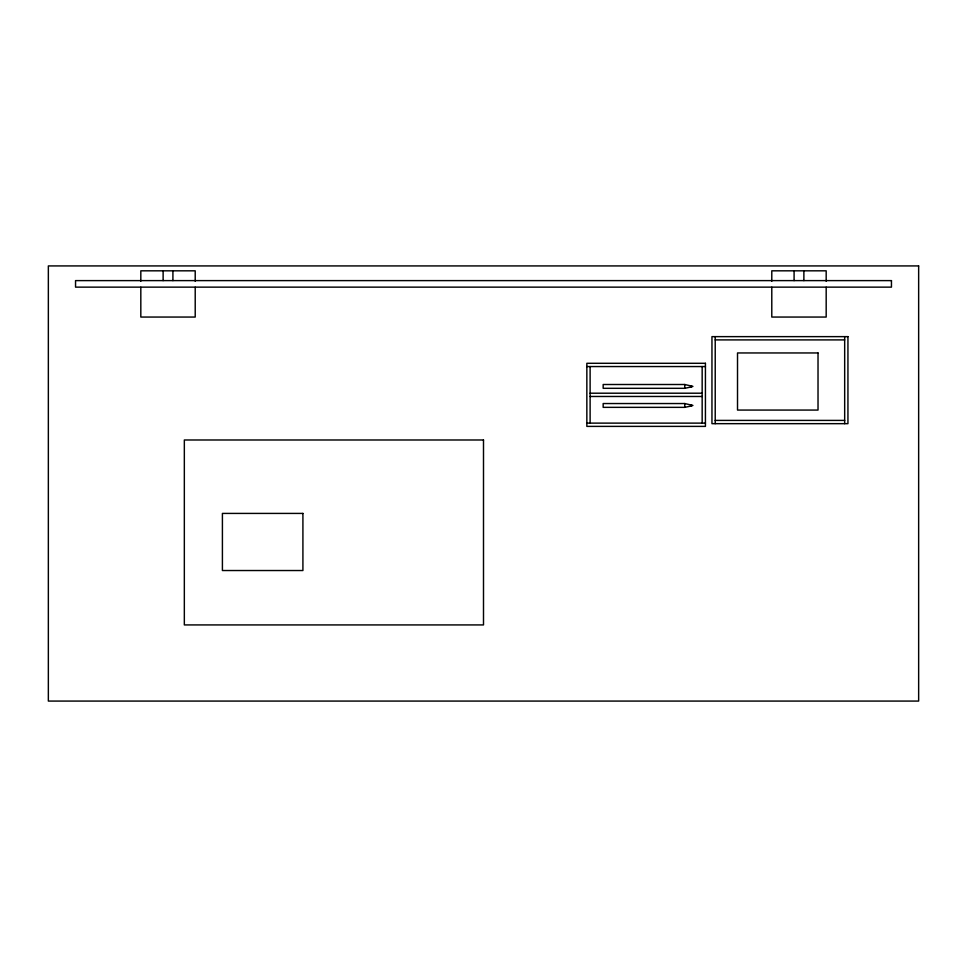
<?xml version="1.0" encoding="UTF-8"?>
<svg xmlns="http://www.w3.org/2000/svg" width="967" height="967" viewBox="0 0 967 967"><rect width="100%" height="100%" fill="white"/><g stroke="black" fill="none" stroke-linecap="round" stroke-linejoin="round"><path stroke-width="1.45" d="M691.284 386.945L692.916 386.401L684.757 384.503L603.166 384.503L603.166 388.311L684.757 388.311L691.284 386.945L691.284 385.857M691.284 405.983L692.916 405.439L684.757 403.541L603.166 403.541L603.166 407.349L684.757 407.349L691.284 405.983L691.284 404.895M715.217 339.9L844.674 339.9M586.848 366.553L705.427 366.553M590.112 393.206L702.163 393.206M590.112 396.47L702.163 396.47M715.217 420.403L844.674 420.403M586.848 423.123L705.427 423.123M844.674 336.637L844.674 423.667M826.181 281.264L826.181 270.82L771.787 270.82L771.787 281.264M826.181 287.223L826.181 317.055L771.787 317.055L771.787 287.223M803.879 270.82L803.879 280.611M794.088 270.82L794.088 280.611M715.217 336.637L715.217 423.667M702.163 366.553L702.163 423.123M684.757 384.503L684.757 388.311M684.757 403.541L684.757 407.349M590.112 366.553L590.112 423.123M195.213 281.264L195.213 270.82L140.819 270.82L140.819 281.264M195.213 287.223L195.213 317.055L140.819 317.055L140.819 287.223M172.912 270.82L172.912 280.611M163.121 270.82L163.121 280.611M918.65 265.925L48.35 265.925L48.35 701.075L918.65 701.075L918.65 265.925M891.453 280.611L75.547 280.611L75.547 287.139L891.453 287.139L891.453 280.611M847.938 336.637L711.954 336.637L711.954 423.667L847.938 423.667L847.938 336.637M818.022 352.955L737.519 352.955L737.519 410.068L818.022 410.068L818.022 352.955M705.427 363.29L586.848 363.29L586.848 426.387L705.427 426.387L705.427 363.29M483.5 439.985L184.334 439.985L184.334 624.924L483.5 624.924L483.5 439.985M302.913 513.417L222.41 513.417L222.41 570.53L302.913 570.53L302.913 513.417"/></g></svg>
